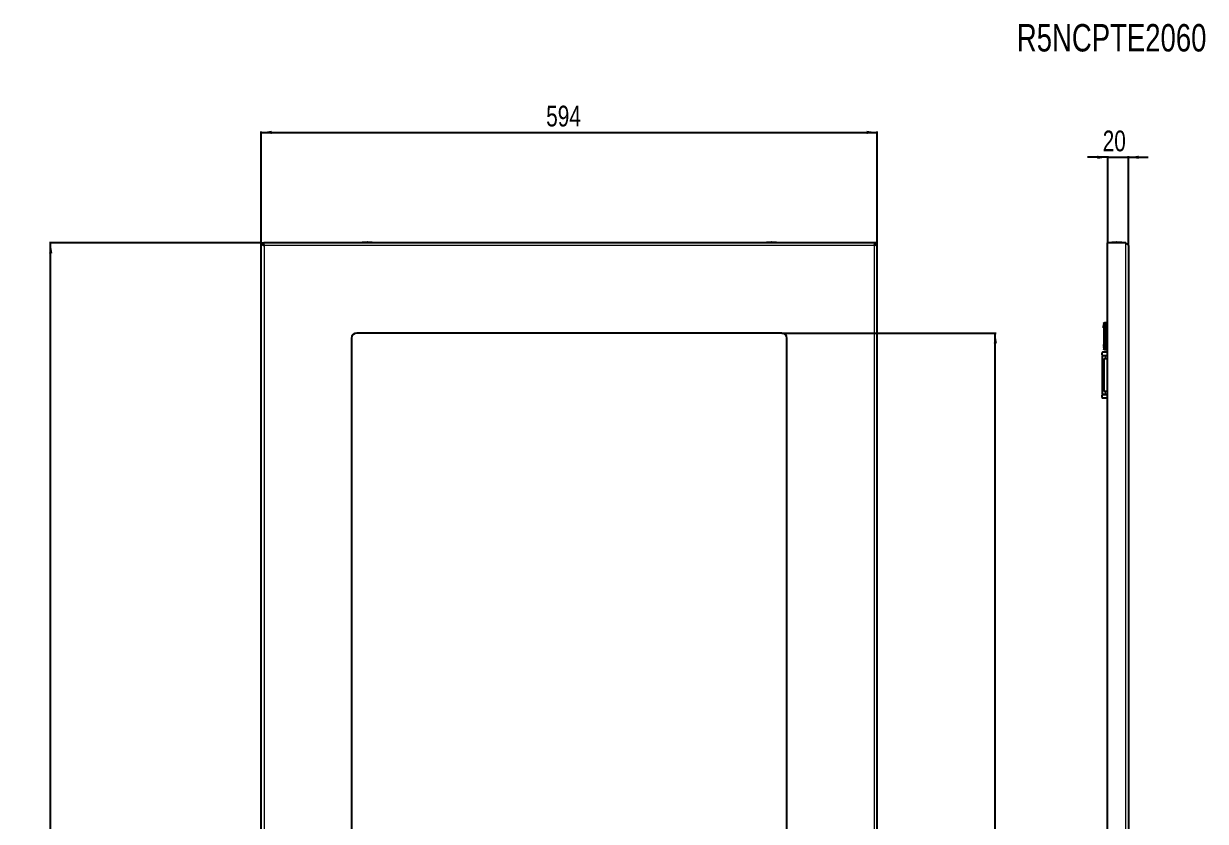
# Model space of a CAD drawing. Header units: millimetres. Extents: x -548 to 1673, y -1447 to 974.
# Drawn here: x -548 to 592, y 205 to 974 of the extents above; entities that cross this region are included whole.
import ezdxf

# ---------------------------------------------------------------- set-up
doc = ezdxf.new("R2010")
doc.units = ezdxf.units.MM
doc.layers.add('FORMAT', color=7, linetype='Continuous')
doc.styles.add('SLDTEXTSTYLE0', font='TXT', dxfattribs={"width": 0.75})
doc.dimstyles.new('SLDDIMSTYLE0', dxfattribs={"dimtxt": 20, "dimasz": 10, "dimexe": 0, "dimexo": 0.0625, "dimgap": 5, "dimtad": 2, "dimdec": 1, "dimrnd": 1e-09, "dimzin": 12, "dimdsep": 46, "dimtxsty": 'SLDTEXTSTYLE0', "dimsah": 1, "dimcen": 0.09, "dimadec": 0, "dimazin": 3, "dimtfac": 1, "dimtofl": 0, "dimtmove": 0, "dimatfit": 3, "dimfxl": 0, "dimfrac": 2, "dimtolj": 1, "dimtzin": 12, "dimarcsym": 0})
doc.dimstyles.new('SLDDIMSTYLE1', dxfattribs={"dimtxt": 20, "dimasz": 10, "dimexe": 0, "dimexo": 0.0625, "dimgap": 5, "dimtad": 2, "dimdec": 1, "dimrnd": 1e-09, "dimzin": 12, "dimdsep": 46, "dimtxsty": 'SLDTEXTSTYLE0', "dimsah": 1, "dimcen": 0.09, "dimadec": 0, "dimazin": 3, "dimtfac": 1, "dimtmove": 0, "dimatfit": 0, "dimfxl": 0, "dimfrac": 2, "dimtolj": 1, "dimtzin": 12, "dimarcsym": 0})

# ---------------------------------------------------------------- blocks, each defined once
blk = doc.blocks.new('_D')
at = {"layer": 'FORMAT'}
for p, q in [((-319.1, 763), (-319.1, 870.5)), ((-319.1, 869.5), (274.9, 869.5)), ((274.9, 763), (274.9, 870.5))]:
    blk.add_line(p, q, dxfattribs=at)
for points in [[(-319.1, 869.5), (-309.1, 868), (-309.1, 871.1)], [(274.9, 869.5), (264.9, 871.1), (264.9, 868)]]:
    blk.add_solid(points, dxfattribs=at)
at = {"layer": 'FORMAT', "insert": (-44.3, 895.3), "char_height": 20, "attachment_point": 1, "style": 'SLDTEXTSTYLE0'}
blk.add_mtext('594', dxfattribs=at)
blk = doc.blocks.new('_D_1')
at = {"layer": 'FORMAT'}
for p, q in [((-319.1, 763), (-523.3, 763)), ((-522.3, -1192), (-522.3, 763)), ((-319.1, -1192), (-523.3, -1192))]:
    blk.add_line(p, q, dxfattribs=at)
for points in [[(-522.3, 763), (-523.8, 753), (-520.7, 753)], [(-522.3, -1192), (-520.7, -1182), (-523.8, -1182)]]:
    blk.add_solid(points, dxfattribs=at)
at = {"layer": 'FORMAT', "insert": (-548.1, -244), "char_height": 20, "attachment_point": 1, "rotation": 90, "style": 'SLDTEXTSTYLE0'}
blk.add_mtext('1955', dxfattribs=at)
blk = doc.blocks.new('_D_3')
at = {"layer": 'FORMAT'}
for p, q in [((182.9, 676), (389.9, 676)), ((388.9, -1105), (388.9, 676)), ((182.9, -1105), (389.9, -1105))]:
    blk.add_line(p, q, dxfattribs=at)
for points in [[(388.9, 676), (387.4, 666), (390.5, 666)], [(388.9, -1105), (390.5, -1095), (387.4, -1095)]]:
    blk.add_solid(points, dxfattribs=at)
at = {"layer": 'FORMAT', "insert": (363.1, -244), "char_height": 20, "attachment_point": 1, "rotation": 90, "style": 'SLDTEXTSTYLE0'}
blk.add_mtext('1781', dxfattribs=at)
blk = doc.blocks.new('_D_5')
at = {"layer": 'FORMAT'}
for p, q in [((497.3, 845.5), (478, 845.5)), ((497.3, 763), (497.3, 846.5)), ((497.3, 845.5), (517.3, 845.5)), ((517.3, 760.4), (517.3, 846.5)), ((517.3, 845.5), (536.5, 845.5))]:
    blk.add_line(p, q, dxfattribs=at)
for points in [[(497.3, 845.5), (487.3, 847.1), (487.3, 844)], [(517.3, 845.5), (527.3, 844), (527.3, 847.1)]]:
    blk.add_solid(points, dxfattribs=at)
at = {"layer": 'FORMAT', "insert": (492.5, 871.3), "char_height": 20, "attachment_point": 1, "style": 'SLDTEXTSTYLE0'}
blk.add_mtext('20', dxfattribs=at)

msp = doc.modelspace()

# ---------------------------------------------------------------- linework, layer by layer
at = {"color": 7, "linetype": 'Continuous', "lineweight": 25}
for p, q in [((-319.08, 763.03), (-317.08, 763.03)), ((-319.08, -1191.97), (-319.08, 763.03)), ((272.62, 763.03), (-316.78, 763.03)), ((-316.78, 761.3), (-316.78, 763.03)), ((272.62, 763.03), (272.62, 761.3)), ((274.92, 763.03), (272.92, 763.03)), ((274.92, -1191.97), (274.92, 763.03)), ((497.27, -1191.97), (497.27, 763.03)), ((514.67, 763.03), (497.27, 763.03)), ((517.27, 760.43), (517.27, -138.47)), ((493.67, 685.53), (493.67, 660.53)), ((497.27, 686.03), (495.67, 686.03)), ((182.92, 676.03), (-227.08, 676.03)), ((-232.08, 671.03), (-232.08, -1099.97)), ((187.92, -1099.97), (187.92, 671.03)), ((491.72, 657.03), (491.72, 655.03)), ((497.27, 657.53), (492.22, 657.53)), ((492.22, 654.53), (495.72, 654.53)), ((492.22, 654.53), (492.22, 654.23)), ((492.22, 616.83), (492.22, 654.23)), ((492.22, 654.23), (495.22, 654.23)), ((493.77, 651.53), (496.77, 651.53)), ((493.77, 619.53), (493.77, 651.53)), ((494.72, 654.53), (494.72, 654.23)), ((495.22, 654.23), (495.72, 654.23)), ((495.67, 660.03), (497.27, 660.03)), ((495.72, 654.23), (495.72, 654.53)), ((497.27, 651.53), (496.77, 651.53)), ((491.72, 616.03), (491.72, 614.03)), ((495.22, 616.83), (492.22, 616.83)), ((492.22, 616.83), (492.22, 616.53)), ((495.72, 616.53), (492.22, 616.53)), ((496.77, 619.53), (493.77, 619.53)), ((494.72, 616.83), (494.72, 616.53)), ((495.72, 616.83), (495.22, 616.83)), ((495.72, 616.53), (495.72, 616.83)), ((496.77, 619.53), (497.27, 619.53)), ((492.22, 613.53), (497.27, 613.53))]:
    msp.add_line(p, q, dxfattribs=at)
at = {"color": 8, "linetype": 'Continuous', "lineweight": 18}
for p, q in [((-316.48, 760.43), (-316.48, -138.5)), ((272.32, 760.43), (-316.48, 760.43)), ((-217.08, 763.15), (-221.95, 763.15)), ((-217.08, 763.28), (-221.83, 763.28)), ((-212.34, 763.28), (-217.08, 763.28)), ((-212.22, 763.15), (-217.08, 763.15)), ((177.78, 763.15), (168.05, 763.15)), ((177.66, 763.28), (168.17, 763.28)), ((272.32, -1189.37), (272.32, 760.43)), ((511.13, 763.15), (501.41, 763.15)), ((511.02, 763.28), (501.52, 763.28)), ((514.67, -1191.97), (514.67, 763.03)), ((495.67, 685.53), (497.27, 685.53)), ((495.67, 660.53), (495.67, 685.53)), ((495.22, 654.23), (495.22, 654.53)), ((495.22, 651.53), (495.22, 654.23)), ((497.27, 660.53), (495.67, 660.53)), ((496.77, 619.53), (496.77, 651.53)), ((495.22, 616.83), (495.22, 619.53)), ((495.22, 616.53), (495.22, 616.83))]:
    msp.add_line(p, q, dxfattribs=at)
at = {"color": 7, "linetype": 'Continuous', "lineweight": 25}
for centre, radius, start, end in [((-221.82, 763.15), 0.126, 96.02558, 180), ((-196.18, 763.09), 25.77, 179.86102, 180.13898), ((-217.08, 718.28), 45.25, 90.0016, 96.02558), ((-217.09, 718.28), 45.25, 83.97442, 89.9984), ((-212.35, 763.15), 0.126, 0, 83.97442), ((-237.99, 763.09), 25.77, 359.86102, 0.13898), ((168.18, 763.15), 0.126, 96.02558, 180), ((193.82, 763.09), 25.77, 179.86102, 180.13898), ((172.92, 718.28), 45.25, 90.0016, 96.02558), ((172.91, 718.28), 45.25, 83.97442, 89.9984), ((177.65, 763.15), 0.126, 0, 83.97442), ((152.01, 763.09), 25.77, 359.86102, 0.13898), ((501.54, 763.15), 0.126, 96.02558, 180), ((527.18, 763.09), 25.77, 179.86102, 180.13898), ((506.27, 718.28), 45.25, 90.0016, 96.02558), ((506.27, 718.28), 45.25, 83.97442, 89.9984), ((511.01, 763.15), 0.126, 0, 83.97442), ((485.37, 763.09), 25.77, 359.86102, 0.13898), ((-227.08, 671.03), 5, 90, 180), ((182.92, 671.03), 5, 0, 90), ((492.22, 657.03), 0.5, 90, 180), ((492.22, 655.03), 0.5, 180, 270), ((492.22, 616.03), 0.5, 90, 180), ((492.22, 614.03), 0.5, 180, 270)]:
    msp.add_arc(centre, radius, start, end, dxfattribs=at)
for points, knots in [([(-319.08, 763.03), (-319.08, 762.92), (-319.07, 762.81), (-319, 762.6), (-318.95, 762.49), (-318.82, 762.27), (-318.74, 762.16), (-318.55, 761.95), (-318.44, 761.84), (-318.2, 761.62), (-318.07, 761.51), (-317.79, 761.3), (-317.63, 761.19), (-317.16, 760.86), (-316.83, 760.65), (-316.48, 760.43)], [0, 0, 0, 0, 0.125, 0.125, 0.25, 0.25, 0.375, 0.375, 0.5, 0.5, 0.625, 0.625, 0.75, 0.75, 1, 1, 1, 1]), ([(-317.08, 763.03), (-317.08, 762.59), (-317.02, 762.16), (-316.8, 761.3), (-316.64, 760.86), (-316.48, 760.43)], [0, 0, 0, 0, 0.5, 0.5, 1, 1, 1, 1]), ([(-316.48, 760.43), (-316.51, 760.77), (-316.53, 761.11), (-316.58, 761.74), (-316.61, 762.03), (-316.66, 762.51), (-316.68, 762.7), (-316.73, 762.96), (-316.76, 763.03), (-316.78, 763.03)], [0, 0, 0, 0, 0.25, 0.25, 0.5, 0.5, 0.75, 0.75, 1, 1, 1, 1]), ([(272.32, 760.43), (272.47, 760.86), (272.63, 761.29), (272.85, 762.16), (272.92, 762.59), (272.92, 763.03)], [0, 0, 0, 0, 0.5, 0.5, 1, 1, 1, 1]), ([(272.32, 760.43), (272.49, 760.54), (272.66, 760.65), (272.99, 760.86), (273.16, 760.97), (273.47, 761.19), (273.62, 761.3), (273.9, 761.51), (274.04, 761.62), (274.28, 761.84), (274.38, 761.95), (274.57, 762.16), (274.65, 762.27), (274.85, 762.6), (274.92, 762.81), (274.92, 763.03)], [0, 0, 0, 0, 0.125, 0.125, 0.25, 0.25, 0.375, 0.375, 0.5, 0.5, 0.625, 0.625, 0.75, 0.75, 1, 1, 1, 1]), ([(272.62, 763.03), (272.59, 763.03), (272.57, 762.96), (272.52, 762.7), (272.49, 762.51), (272.44, 762.03), (272.42, 761.74), (272.37, 761.11), (272.34, 760.77), (272.32, 760.43)], [0, 0, 0, 0, 0.25, 0.25, 0.5, 0.5, 0.75, 0.75, 1, 1, 1, 1]), ([(514.67, 763.03), (514.84, 762.92), (515.01, 762.81), (515.35, 762.6), (515.51, 762.49), (515.83, 762.27), (515.98, 762.16), (516.26, 761.95), (516.39, 761.84), (516.63, 761.62), (516.74, 761.51), (516.93, 761.3), (517.01, 761.19), (517.21, 760.86), (517.27, 760.65), (517.27, 760.43)], [0, 0, 0, 0, 0.125, 0.125, 0.25, 0.25, 0.375, 0.375, 0.5, 0.5, 0.625, 0.625, 0.75, 0.75, 1, 1, 1, 1]), ([(493.37, 683.53), (493.37, 683.59), (493.37, 683.67), (493.37, 683.76), (493.37, 683.85), (493.37, 683.98), (493.37, 684.01), (493.37, 684.03)], [0, 0, 0, 0, 0.1246927, 0.1871822, 0.2497734, 0.5000394, 1, 1, 1, 1]), ([(493.37, 683.32), (493.37, 683.32), (493.37, 683.33), (493.37, 683.34), (493.37, 683.35), (493.37, 683.37), (493.37, 683.41), (493.37, 683.45), (493.37, 683.5), (493.37, 683.52), (493.37, 683.53)], [0, 0, 0, 0, 0.1288253, 0.1801694, 0.2433966, 0.3698599, 0.4998642, 0.7496495, 0.8434763, 1, 1, 1, 1]), ([(493.37, 681.81), (493.37, 681.89), (493.37, 682.05), (493.37, 682.27), (493.37, 682.44), (493.37, 682.61), (493.37, 682.72), (493.37, 682.73), (493.37, 682.74)], [0, 0, 0, 0, 0.1250486, 0.2498861, 0.3708558, 0.4998199, 0.7496086, 1, 1, 1, 1]), ([(493.37, 680.97), (493.37, 680.98), (493.37, 680.99), (493.37, 681.07), (493.37, 681.17), (493.37, 681.3), (493.37, 681.51), (493.37, 681.69), (493.37, 681.81)], [0, 0, 0, 0, 0.25007, 0.3791813, 0.5004993, 0.6241696, 0.7508424, 1, 1, 1, 1]), ([(493.37, 665.09), (493.37, 665.08), (493.37, 665.07), (493.37, 664.98), (493.37, 664.89), (493.37, 664.76), (493.37, 664.55), (493.37, 664.37), (493.37, 664.24)], [0, 0, 0, 0, 0.2500695, 0.3795588, 0.5004992, 0.6245563, 0.7508428, 1, 1, 1, 1]), ([(493.37, 664.24), (493.37, 664.21), (493.37, 664.13), (493.37, 663.97), (493.37, 663.79), (493.37, 663.61), (493.37, 663.45), (493.37, 663.34), (493.37, 663.33), (493.37, 663.32)], [0, 0, 0, 0, 0.06263661, 0.12527825, 0.25007232, 0.37484052, 0.49999408, 0.74969583, 1, 1, 1, 1]), ([(493.37, 662.74), (493.37, 662.73), (493.37, 662.73), (493.37, 662.72), (493.37, 662.71), (493.37, 662.68), (493.37, 662.62), (493.37, 662.57), (493.37, 662.53)], [0, 0, 0, 0, 0.1310705, 0.1824367, 0.2437962, 0.3713877, 0.5004416, 1, 1, 1, 1]), ([(493.37, 662.53), (493.37, 662.5), (493.37, 662.45), (493.37, 662.36), (493.37, 662.3), (493.37, 662.21), (493.37, 662.08), (493.37, 662.05), (493.37, 662.03)], [0, 0, 0, 0, 0.0626863, 0.12517257, 0.18762788, 0.25018469, 0.50031356, 1, 1, 1, 1])]:
    msp.add_open_spline(points, degree=3, knots=knots, dxfattribs=at)
for points in [[(493.67, 685.53), (493.68, 685.59), (493.69, 685.73), (493.81, 685.89), (493.98, 686.01), (494.11, 686.02), (494.17, 686.03)], [(495.67, 686.03), (495.48, 686.03), (495.08, 686.03), (494.59, 686.03), (494.24, 686.03), (494.19, 686.03), (494.17, 686.03)], [(494.17, 660.03), (494.11, 660.04), (493.98, 660.05), (493.81, 660.17), (493.69, 660.33), (493.68, 660.46), (493.67, 660.53)], [(494.17, 660.03), (494.19, 660.03), (494.24, 660.03), (494.59, 660.03), (495.08, 660.03), (495.48, 660.03), (495.67, 660.03)]]:
    msp.add_open_spline(points, degree=3, dxfattribs=at)
at = {"color": 8, "linetype": 'Continuous', "lineweight": 18}
for points in [[(495.67, 685.53), (495.41, 685.53), (494.89, 685.53), (494.23, 685.53), (493.76, 685.53), (493.7, 685.53), (493.67, 685.53)], [(495.67, 686.03), (495.67, 686.02), (495.67, 686.01), (495.67, 685.89), (495.67, 685.73), (495.67, 685.59), (495.67, 685.53)], [(493.67, 660.53), (493.7, 660.53), (493.76, 660.53), (494.23, 660.53), (494.89, 660.53), (495.41, 660.53), (495.67, 660.53)], [(495.67, 660.53), (495.67, 660.46), (495.67, 660.33), (495.67, 660.17), (495.67, 660.05), (495.67, 660.04), (495.67, 660.03)]]:
    msp.add_open_spline(points, degree=3, dxfattribs=at)

# ---------------------------------------------------------------- texts
at = {"layer": 'FORMAT', "insert": (409.69, 974.03), "char_height": 26.4583, "attachment_point": 1, "style": 'SLDTEXTSTYLE0'}
msp.add_mtext('R5NCPTE2060', dxfattribs=at)

# ---------------------------------------------------------------- dimensions: what is measured, and where the dimension line sits
at = {"layer": 'FORMAT'}
for base, p1, p2, dimstyle, picture, middle in [((274.92, 869.53), (-319.08, 763.03), (274.92, 763.03), 'SLDDIMSTYLE0', '_D', (-22.08, 869.53)), ((517.27, 845.53), (497.27, 763.03), (517.27, 760.43), 'SLDDIMSTYLE1', '_D_5', (507.27, 845.53))]:
    dim = msp.add_linear_dim(base=base, p1=p1, p2=p2, dimstyle=dimstyle, dxfattribs=at)
    dim.commit()
    dim.dimension.update_dxf_attribs({"geometry": picture, "text_midpoint": middle, "dimtype": 160})
for base, p1, p2, picture, middle in [((-522.27, 763.03), (-319.08, -1191.97), (-319.08, 763.03), '_D_1', (-522.27, -214.47)), ((388.92, 676.03), (182.92, -1104.97), (182.92, 676.03), '_D_3', (388.92, -214.47))]:
    dim = msp.add_linear_dim(base=base, p1=p1, p2=p2, angle=90, dimstyle='SLDDIMSTYLE0', dxfattribs=at)
    dim.commit()
    dim.dimension.update_dxf_attribs({"geometry": picture, "text_midpoint": middle, "dimtype": 160})

doc.saveas('drawing.dxf')
